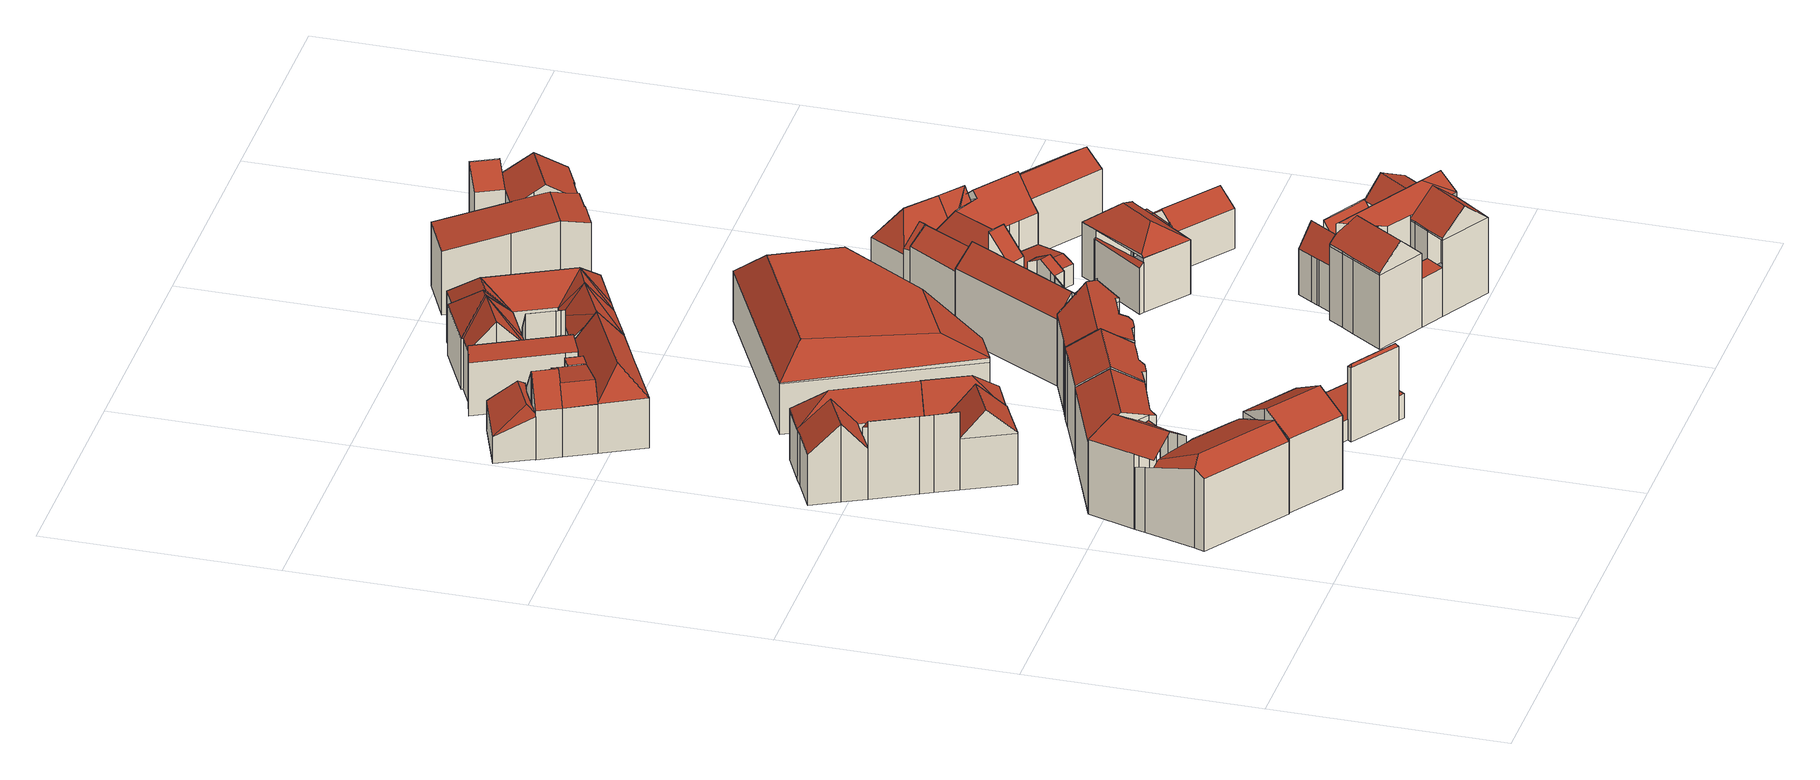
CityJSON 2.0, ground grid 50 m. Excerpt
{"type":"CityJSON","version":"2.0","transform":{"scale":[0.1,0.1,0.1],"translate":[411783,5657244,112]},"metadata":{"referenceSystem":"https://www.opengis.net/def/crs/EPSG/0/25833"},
"CityObjects":{
"building1":{"type":"Building","attributes":{"Gemeindeschluessel":14612000,"Geometrietyp2DReferenz":"3000","function":"31001_9998","roofType":"9999"},"children":["building1-1","building1-2","building1-3","building1-4"]},
"building1-1":{"type":"BuildingPart","attributes":{"Dachtyp_tdc":"tdcFreeFormRoof","Dachneigung":52.16,"QualitaetDacherkennung":12,"Geometrietyp2DReferenz":"3000","measuredHeight":16.57,"roofType":"5000"},"parents":["building1"],"geometry":[{"type":"MultiSurface","lod":"2","boundaries":[[[0,1,2,3,4]],[[5,6,7,8,9]],[[10,6,5]],[[11,10,5,1]],[[11,1,0]],[[10,11,0,6]],[[3,2,9,8]]],"semantics":{"surfaces":[{"type":"WallSurface"},{"type":"RoofSurface"},{"type":"GroundSurface"}],"values":[0,0,1,1,1,1,2]}}]},
"building1-2":{"type":"BuildingPart","attributes":{"Dachtyp_tdc":"tdcPolyFlatRoof","Dachneigung":0,"QualitaetDacherkennung":66,"Geometrietyp2DReferenz":"3000","measuredHeight":4.04,"roofType":"1000"},"parents":["building1"],"geometry":[{"type":"MultiSurface","lod":"2","boundaries":[[[12,13,14,15]],[[13,16,17,14]],[[16,18,19,17]],[[18,4,3,19]],[[4,18,16,13,12,20,7]],[[8,21,15,14,17,19,3]],[[7,20,21,8]],[[20,12,15,21]]],"semantics":{"surfaces":[{"type":"WallSurface"},{"type":"RoofSurface"},{"type":"GroundSurface"}],"values":[0,0,0,0,1,2,0,0]}}]},
"building1-3":{"type":"BuildingPart","attributes":{"Dachtyp_tdc":"tdcGableRoof","Dachneigung":30.36,"QualitaetDacherkennung":59,"Geometrietyp2DReferenz":"3000","measuredHeight":20.41,"roofType":"3100"},"parents":["building1"],"geometry":[{"type":"MultiSurface","lod":"2","boundaries":[[[22,23,24,2,1]],[[25,26,27,28,29]],[[29,30,31,23,22,32,25]],[[24,33,34,35,36,37,38,39,40,9,2]],[[23,31,33,24]],[[31,30,41,34,33]],[[27,26,39,38,42]],[[26,25,40,39]],[[25,32,5,9,40]]],"semantics":{"surfaces":[{"type":"WallSurface"},{"type":"RoofSurface"},{"type":"GroundSurface"}],"values":[0,1,1,2,0,0,0,0,0]}}]},
"building1-4":{"type":"BuildingPart","attributes":{"Dachtyp_tdc":"tdcFreeFormRoof","Dachneigung":22.57,"QualitaetDacherkennung":25,"Geometrietyp2DReferenz":"3000","measuredHeight":19.37,"roofType":"5000"},"parents":["building1"],"geometry":[{"type":"MultiSurface","lod":"2","boundaries":[[[43,44,45,46]],[[44,47,48,45]],[[47,49,50,48]],[[49,51,52,50]],[[51,53,54,52]],[[53,55,56,54]],[[55,57,58,56]],[[57,59,60,58]],[[59,61,62,60]],[[61,63,64,62]],[[63,42,38,64]],[[41,65,66,34]],[[65,43,46,66]],[[67,68,42,63,61,59,69]],[[59,57,55,53,69]],[[53,51,49,47,44,43,65,41,70,67,69]],[[46,45,48,50,52,54,56,58,60,62,64,38,37,36,35,34,66]]],"semantics":{"surfaces":[{"type":"WallSurface"},{"type":"RoofSurface"},{"type":"GroundSurface"}],"values":[0,0,0,0,0,0,0,0,0,0,0,0,0,1,1,1,2]}}]},
"building2":{"type":"Building","attributes":{"Dachtyp_tdc":"tdcGableRoof","Gemeindeschluessel":14612000,"Dachneigung":27.94,"QualitaetDacherkennung":45,"Geometrietyp2DReferenz":"3000","measuredHeight":20.72,"function":"31001_9998","roofType":"3100"},"geometry":[{"type":"Solid","lod":"2","boundaries":[[[[71,72,73,74]],[[75,76,72,71]],[[77,78,76,75]],[[79,80,78,77]],[[81,82,83,84,85]],[[79,77,82,81]],[[77,75,83,82]],[[75,71,84,83]],[[71,74,85,84]],[[74,79,81,85]],[[74,73,80,79]],[[76,78,80,73,72]]]],"semantics":{"surfaces":[{"type":"WallSurface"},{"type":"GroundSurface"},{"type":"RoofSurface"}],"values":[[0,0,0,0,1,0,0,0,0,0,2,2]]}}]},
"building3":{"type":"Building","attributes":{"Dachtyp_tdc":"tdcFreeFormRoof","Gemeindeschluessel":14612000,"Dachneigung":28.67,"QualitaetDacherkennung":73,"Geometrietyp2DReferenz":"3000","measuredHeight":20.1,"function":"31001_9998","roofType":"5000"},"geometry":[{"type":"Solid","lod":"2","boundaries":[[[[86,87,88,89,90,91]],[[92,90,89]],[[87,93,88]],[[21,8,39,94,95,96]],[[87,86,96,95]],[[86,91,21,96]],[[89,88,93,92]],[[91,90,8,21]],[[90,92,39,8]],[[92,93,94,39]],[[93,87,95,94]]]],"semantics":{"surfaces":[{"type":"RoofSurface"},{"type":"WallSurface"},{"type":"GroundSurface"}],"values":[[0,1,1,2,1,1,0,1,1,1,1]]}}]},
"building4":{"type":"Building","attributes":{"Gemeindeschluessel":14612000,"Geometrietyp2DReferenz":"3000","function":"31001_9998","roofType":"9999"},"children":["building4-1","building4-2","building4-3"]},
"building4-1":{"type":"BuildingPart","attributes":{"Dachtyp_tdc":"tdcPolyFlatRoof","Dachneigung":40.12,"QualitaetDacherkennung":76,"Geometrietyp2DReferenz":"3000","measuredHeight":17.71,"roofType":"2100"},"parents":["building4"],"geometry":[{"type":"MultiSurface","lod":"2","boundaries":[[[97,98,99,100]],[[98,101,102,103,99]],[[104,105,106,107,108]],[[105,97,100,106]],[[105,104,101,98,97]],[[100,99,103,107,106]]],"semantics":{"surfaces":[{"type":"WallSurface"},{"type":"RoofSurface"},{"type":"GroundSurface"}],"values":[0,0,0,0,1,2]}}]},
"building4-2":{"type":"BuildingPart","attributes":{"Dachtyp_tdc":"tdcHipAndGableRoof","Dachneigung":52.89,"QualitaetDacherkennung":71,"Geometrietyp2DReferenz":"3000","measuredHeight":17.62,"roofType":"5000"},"parents":["building4"],"geometry":[{"type":"MultiSurface","lod":"2","boundaries":[[[109,110,111,112,113]],[[114,113,112,115]],[[116,114,115,117]],[[117,115,112,111]],[[110,109,118]],[[109,114,116]],[[119,120,121,122,123,124]],[[116,117,120,119]],[[117,111,121,120]],[[111,110,122,121]],[[109,116,119,124]],[[114,109,113]]],"semantics":{"surfaces":[{"type":"RoofSurface"},{"type":"WallSurface"},{"type":"GroundSurface"}],"values":[0,0,1,1,1,1,2,1,1,1,1,0]}}]},
"building4-3":{"type":"BuildingPart","attributes":{"Dachtyp_tdc":"tdcGableRoof","Dachneigung":42.49,"QualitaetDacherkennung":72,"Geometrietyp2DReferenz":"3000","measuredHeight":17.64,"roofType":"3100"},"parents":["building4"],"geometry":[{"type":"MultiSurface","lod":"2","boundaries":[[[102,125,126,103]],[[125,127,128,126]],[[127,129,130,128]],[[129,131,109,124,130]],[[132,133,134,122,110]],[[133,108,107,134]],[[135,131,129,127,125]],[[125,102,108,133,132,135]],[[107,103,126,128,130,124,123,122,134]]],"semantics":{"surfaces":[{"type":"WallSurface"},{"type":"RoofSurface"},{"type":"GroundSurface"}],"values":[0,0,0,0,0,0,1,1,2]}}]},
"building5":{"type":"Building","attributes":{"Dachtyp_tdc":"tdcFreeFormRoof","Gemeindeschluessel":14612000,"Dachneigung":17.76,"QualitaetDacherkennung":18,"Geometrietyp2DReferenz":"3000","measuredHeight":11.52,"function":"31001_9998","roofType":"5000"},"geometry":[{"type":"Solid","lod":"2","boundaries":[[[[136,137,138,139]],[[137,140,141,138]],[[140,142,143,141]],[[142,136,139,143]],[[144,142,140]],[[145,144,140,137]],[[145,137,136]],[[144,145,136,142]],[[139,138,141,143]]]],"semantics":{"surfaces":[{"type":"WallSurface"},{"type":"RoofSurface"},{"type":"GroundSurface"}],"values":[[0,0,0,0,0,1,1,1,2]]}}]},
"building6":{"type":"Building","attributes":{"Gemeindeschluessel":14612000,"Dachneigung":90,"Dachorientierung":0,"MittlereTraufHoehe":116.23,"QualitaetDacherkennung":74,"ObjektHoehe":3,"BodenHoehe":113.23,"Geometrietyp2DReferenz":"3000","AbsoluteHoehe":116.23,"Dachflaeche":52.87,"measuredHeight":3,"function":"31001_9998","roofType":"1000","storeysAboveGround":1},"geometry":[{"type":"MultiSurface","lod":"2","boundaries":[[[146,147,84,148]],[[147,149,150,84]],[[147,146,151,152,149]],[[150,153,154,148,84]],[[149,152,153,150]],[[152,151,154,153]],[[151,146,148,154]]],"semantics":{"surfaces":[{"type":"WallSurface"},{"type":"RoofSurface"},{"type":"GroundSurface"}],"values":[0,0,1,2,0,0,0]}}]},
"building7":{"type":"Building","attributes":{"Gemeindeschluessel":14612000,"Geometrietyp2DReferenz":"3000","function":"31001_9998","roofType":"9999"},"children":["building7-1","building7-2","building7-3"]},
"building7-1":{"type":"BuildingPart","attributes":{"Dachtyp_tdc":"tdcPolyFlatRoof","Dachneigung":44.63,"QualitaetDacherkennung":31,"Geometrietyp2DReferenz":"3000","measuredHeight":17.73,"roofType":"2100"},"parents":["building7"],"geometry":[{"type":"MultiSurface","lod":"2","boundaries":[[[155,97,100,156,157]],[[97,158,106,100]],[[158,159,160,161,106]],[[158,97,155,159]],[[161,156,100,106]]],"semantics":{"surfaces":[{"type":"WallSurface"},{"type":"RoofSurface"},{"type":"GroundSurface"}],"values":[0,0,0,1,2]}}]},
"building7-2":{"type":"BuildingPart","attributes":{"Dachtyp_tdc":"tdcHipAndGableRoof","Dachneigung":62.53,"QualitaetDacherkennung":62,"Geometrietyp2DReferenz":"3000","measuredHeight":17.55,"roofType":"5000"},"parents":["building7"],"geometry":[{"type":"MultiSurface","lod":"2","boundaries":[[[162,163,120,164]],[[165,166,167,168]],[[169,111,121,170]],[[111,162,164,121]],[[166,165,171]],[[165,163,162,171]],[[162,111,169,166,171]],[[164,120,168,167,170,121]],[[163,165,168,120]]],"semantics":{"surfaces":[{"type":"WallSurface"},{"type":"RoofSurface"},{"type":"GroundSurface"}],"values":[0,0,0,0,1,1,1,2,0]}}]},
"building7-3":{"type":"BuildingPart","attributes":{"Dachtyp_tdc":"tdcGableRoof","Dachneigung":42.94,"QualitaetDacherkennung":65,"Geometrietyp2DReferenz":"3000","measuredHeight":17.6,"roofType":"3100"},"parents":["building7"],"geometry":[{"type":"MultiSurface","lod":"2","boundaries":[[[160,172,173,161]],[[172,174,169,170,173]],[[175,176,177,167,166]],[[176,178,179,177]],[[178,157,156,179]],[[180,181,182,183,184]],[[157,180,184,174,172,160]],[[175,183,182,176]],[[174,184,183,175]],[[176,182,181,178]],[[178,181,180,157]],[[156,161,173,170,167,177,179]]],"semantics":{"surfaces":[{"type":"WallSurface"},{"type":"RoofSurface"},{"type":"GroundSurface"}],"values":[0,0,0,0,0,1,1,0,0,0,0,2]}}]},
"building8":{"type":"Building","attributes":{"Dachtyp_tdc":"tdcFreeFormRoof","Gemeindeschluessel":14612000,"Dachneigung":31.45,"QualitaetDacherkennung":28,"Geometrietyp2DReferenz":"3000","measuredHeight":10.44,"function":"31001_9998","roofType":"5000"},"geometry":[{"type":"Solid","lod":"2","boundaries":[[[[185,186,187,188]],[[186,189,190,187]],[[189,191,192,190]],[[191,193,194,192]],[[193,195,196,194]],[[195,185,188,196]],[[195,197,198,185]],[[191,189,199,198,197,193]],[[198,199,186,185]],[[195,193,197]],[[189,186,199]],[[188,187,190,192,194,196]]]],"semantics":{"surfaces":[{"type":"WallSurface"},{"type":"RoofSurface"},{"type":"GroundSurface"}],"values":[[0,0,0,0,0,0,1,1,1,0,0,2]]}}]},
"building9":{"type":"Building","attributes":{"Dachtyp_tdc":"tdcGableRoof","Gemeindeschluessel":14612000,"Dachneigung":29.81,"QualitaetDacherkennung":68,"Geometrietyp2DReferenz":"3000","measuredHeight":20.13,"function":"31001_9998","roofType":"3100"},"geometry":[{"type":"Solid","lod":"2","boundaries":[[[[200,201,202,203]],[[201,204,205,202]],[[204,206,207,205]],[[206,208,209,207]],[[208,210,211,209]],[[210,212,213,211]],[[212,214,215,213]],[[214,216,217,215]],[[216,218,219,217]],[[218,220,221,219]],[[220,222,223,221]],[[222,224,225,223]],[[224,226,227,225]],[[226,200,203,227]],[[222,220,218,216,214,212]],[[212,210,208,206,204,201,200,226,224,222]],[[203,202,205,207,209,211,213,215,217,219,221,223,225,227]]]],"semantics":{"surfaces":[{"type":"WallSurface"},{"type":"RoofSurface"},{"type":"GroundSurface"}],"values":[[0,0,0,0,0,0,0,0,0,0,0,0,0,0,1,1,2]]}}]},
"building10":{"type":"Building","attributes":{"Gemeindeschluessel":14612000,"Geometrietyp2DReferenz":"3000","function":"31001_9998","roofType":"9999"},"children":["building10-1","building10-2","building10-3"]},
"building10-1":{"type":"BuildingPart","attributes":{"Dachtyp_tdc":"tdcPolyFlatRoof","Dachneigung":5.17,"QualitaetDacherkennung":62,"Geometrietyp2DReferenz":"3000","measuredHeight":5.56,"roofType":"2100"},"parents":["building10"],"geometry":[{"type":"MultiSurface","lod":"2","boundaries":[[[228,229,230,231]],[[229,232,233,230]],[[234,235,236,237]],[[235,228,231,236]],[[235,234,238,232,229,228]],[[231,230,233,239,237,236]]],"semantics":{"surfaces":[{"type":"WallSurface"},{"type":"RoofSurface"},{"type":"GroundSurface"}],"values":[0,0,0,0,1,2]}}]},
"building10-2":{"type":"BuildingPart","attributes":{"Dachtyp_tdc":"tdcFreeFormRoof","Dachneigung":54.3,"QualitaetDacherkennung":14,"Geometrietyp2DReferenz":"3000","measuredHeight":17.52,"roofType":"5000"},"parents":["building10"],"geometry":[{"type":"MultiSurface","lod":"2","boundaries":[[[240,241,242,243,244]],[[241,245,234,237,242]],[[246,247,248,245]],[[246,245,241]],[[247,240,248]],[[243,242,237,239]],[[247,246,241,240]]],"semantics":{"surfaces":[{"type":"WallSurface"},{"type":"RoofSurface"},{"type":"GroundSurface"}],"values":[0,0,1,1,1,2,1]}}]},
"building10-3":{"type":"BuildingPart","attributes":{"Dachtyp_tdc":"tdcPolyFlatRoof","Dachneigung":6.23,"QualitaetDacherkennung":57,"Geometrietyp2DReferenz":"3000","measuredHeight":5.56,"roofType":"2100"},"parents":["building10"],"geometry":[{"type":"MultiSurface","lod":"2","boundaries":[[[249,233,232]],[[249,250,251,233]],[[250,252,253,251]],[[252,254,255,253]],[[254,244,243,255]],[[254,252,250,249,256,244]],[[243,239,233,251,253,255]]],"semantics":{"surfaces":[{"type":"WallSurface"},{"type":"RoofSurface"},{"type":"GroundSurface"}],"values":[0,0,0,0,0,1,2]}}]},
"building11":{"type":"Building","attributes":{"Gemeindeschluessel":14612000,"Geometrietyp2DReferenz":"3000","function":"31001_9998","roofType":"9999"},"children":["building11-1","building11-2","building11-3","building11-4","building11-5"]},
"building11-1":{"type":"BuildingPart","attributes":{"Dachtyp_tdc":"tdcGableRoof","Dachneigung":10.06,"QualitaetDacherkennung":37,"Geometrietyp2DReferenz":"3000","measuredHeight":15.19,"roofType":"3100"},"parents":["building11"],"geometry":[{"type":"MultiSurface","lod":"2","boundaries":[[[257,258,259,260]],[[258,261,262,259]],[[263,264,265,266]],[[267,268,269,264]],[[270,271,272,273,274,269,268,275]],[[276,275,268,267,263]],[[257,277,272,271,258]],[[258,271,270,261]],[[263,267,264]],[[265,278,260,259,262,279,266]]],"semantics":{"surfaces":[{"type":"WallSurface"},{"type":"RoofSurface"},{"type":"GroundSurface"}],"values":[0,0,0,1,1,0,0,0,0,2]}}]},
"building11-2":{"type":"BuildingPart","attributes":{"Dachtyp_tdc":"tdcGableRoof","Dachneigung":54.43,"QualitaetDacherkennung":60,"Geometrietyp2DReferenz":"3000","measuredHeight":17.45,"roofType":"3100"},"parents":["building11"],"geometry":[{"type":"MultiSurface","lod":"2","boundaries":[[[264,280,281,265]],[[280,282,283,281]],[[282,284,285,283]],[[284,286,287,285]],[[286,277,257,260,287]],[[282,280,264,288,269,289]],[[289,273,277,286,284,282]],[[260,278,265,281,283,285,287]]],"semantics":{"surfaces":[{"type":"WallSurface"},{"type":"RoofSurface"},{"type":"GroundSurface"}],"values":[0,0,0,0,0,1,1,2]}}]},
"building11-3":{"type":"BuildingPart","attributes":{"Dachtyp_tdc":"tdcPolyFlatRoof","Dachneigung":8.22,"QualitaetDacherkennung":56,"Geometrietyp2DReferenz":"3000","measuredHeight":12.81,"roofType":"2100"},"parents":["building11"],"geometry":[{"type":"MultiSurface","lod":"2","boundaries":[[[290,291,292,293]],[[291,294,295,292]],[[294,296,297,295]],[[296,298,299,297]],[[298,300,301,299]],[[300,302,303,304,301]],[[305,306,307,308,309]],[[306,310,311,307]],[[310,312,313,311]],[[312,290,293,313]],[[312,310,306,305,302,300,298,296,294,291,290]],[[293,292,295,297,299,301,304,308,307,311,313]]],"semantics":{"surfaces":[{"type":"WallSurface"},{"type":"RoofSurface"},{"type":"GroundSurface"}],"values":[0,0,0,0,0,0,0,0,0,0,1,2]}}]},
"building11-4":{"type":"BuildingPart","attributes":{"Dachtyp_tdc":"tdcHipAndGableRoof","Dachneigung":48.1,"QualitaetDacherkennung":65,"Geometrietyp2DReferenz":"3000","measuredHeight":17.47,"roofType":"5000"},"parents":["building11"],"geometry":[{"type":"MultiSurface","lod":"2","boundaries":[[[314,309,308,307]],[[303,315,316,304]],[[315,317,318,316]],[[317,319,320,318]],[[319,321,322,320]],[[321,323,324,322]],[[323,267,263,266,324]],[[325,314,307,326]],[[267,323,327]],[[323,321,319,317,315,327]],[[315,303,309,314,325,328,267,327]],[[307,308,304,316,318,320,322,324,266,279,326]]],"semantics":{"surfaces":[{"type":"WallSurface"},{"type":"RoofSurface"},{"type":"GroundSurface"}],"values":[0,0,0,0,0,0,0,0,1,1,1,2]}}]},
"building11-5":{"type":"BuildingPart","attributes":{"Dachtyp_tdc":"tdcPolyFlatRoof","Dachneigung":0,"QualitaetDacherkennung":82,"Geometrietyp2DReferenz":"3000","measuredHeight":13.91,"roofType":"1000"},"parents":["building11"],"geometry":[{"type":"MultiSurface","lod":"2","boundaries":[[[329,330,331,262,261,270]],[[330,332,333,331]],[[332,334,325,326,333]],[[332,330,329,335,334]],[[326,279,262,331,333]]],"semantics":{"surfaces":[{"type":"WallSurface"},{"type":"RoofSurface"},{"type":"GroundSurface"}],"values":[0,0,0,1,2]}}]},
"building12":{"type":"Building","attributes":{"Dachtyp_tdc":"tdcFreeFormRoof","Gemeindeschluessel":14612000,"Dachneigung":23.94,"QualitaetDacherkennung":50,"Geometrietyp2DReferenz":"3000","measuredHeight":19.75,"function":"31001_9998","roofType":"5000"},"geometry":[{"type":"Solid","lod":"2","boundaries":[[[[336,337,338,339]],[[340,341,342,343]],[[343,342,344,345]],[[345,344,346]],[[347,348,349]],[[349,348,350,351]],[[351,350,352,353]],[[353,352,354,355]],[[339,338,356,357]],[[357,356,358,359]],[[359,358,341,340]],[[360,361,362,363,364,365,366,367,368,369,370,371,372,373,374,375]],[[376,377,361,360]],[[377,378,362,361]],[[378,336,363,362]],[[336,339,364,363]],[[339,357,365,364]],[[357,359,366,365]],[[359,340,367,366]],[[340,343,368,367]],[[343,345,369,368]],[[345,346,370,369]],[[346,347,371,370]],[[347,349,372,371]],[[349,351,373,372]],[[351,353,374,373]],[[353,355,375,374]],[[355,376,360,375]],[[341,358,356,338,337,379,354,352,350,348,347,346,344,342]],[[336,378,377,376,379,337]],[[355,354,379,376]]]],"semantics":{"surfaces":[{"type":"WallSurface"},{"type":"GroundSurface"},{"type":"RoofSurface"}],"values":[[0,0,0,0,0,0,0,0,0,0,0,1,0,0,0,0,0,0,0,0,0,0,0,0,0,0,0,0,2,2,0]]}}]},
"building13":{"type":"Building","attributes":{"Dachtyp_tdc":"tdcPolyFlatRoof","Gemeindeschluessel":14612000,"Dachneigung":55.14,"QualitaetDacherkennung":37,"Geometrietyp2DReferenz":"3000","measuredHeight":18.43,"function":"31001_9998","roofType":"2100"},"geometry":[{"type":"Solid","lod":"2","boundaries":[[[[380,381,382,383]],[[381,384,385,382]],[[384,386,387,385]],[[386,388,389,387]],[[388,380,383,389]],[[388,386,384,381,380]],[[383,382,385,387,389]]]],"semantics":{"surfaces":[{"type":"WallSurface"},{"type":"RoofSurface"},{"type":"GroundSurface"}],"values":[[0,0,0,0,0,1,2]]}}]},
"building14":{"type":"Building","attributes":{"Dachtyp_tdc":"tdcPolyFlatRoof","Gemeindeschluessel":14612000,"Dachneigung":54.92,"QualitaetDacherkennung":42,"Geometrietyp2DReferenz":"3000","measuredHeight":18.41,"function":"31001_9998","roofType":"2100"},"geometry":[{"type":"Solid","lod":"2","boundaries":[[[[390,391,383,392]],[[391,388,389,383]],[[388,393,394,389]],[[393,395,396,394]],[[395,390,392,396]],[[395,393,388,391,390]],[[392,383,389,394,396]]]],"semantics":{"surfaces":[{"type":"WallSurface"},{"type":"RoofSurface"},{"type":"GroundSurface"}],"values":[[0,0,0,0,0,1,2]]}}]},
"building15":{"type":"Building","attributes":{"Dachtyp_tdc":"tdcFreeFormRoof","Gemeindeschluessel":14612000,"Dachneigung":1.97,"QualitaetDacherkennung":37,"Geometrietyp2DReferenz":"3000","measuredHeight":17.67,"function":"31001_9998","roofType":"5000"},"geometry":[{"type":"Solid","lod":"2","boundaries":[[[[397,398,399,400]],[[398,401,402,399]],[[401,403,404,402]],[[403,405,406,404]],[[405,407,408,406]],[[407,409,410,408]],[[409,411,412,410]],[[411,397,400,412]],[[401,398,413,414,415,403]],[[416,417,403,415]],[[418,419,420,421]],[[413,422,418,421,414]],[[420,416,415,414,421]],[[418,422,397]],[[397,422,413,398]],[[411,419,418,397]],[[409,420,419,411]],[[405,417,416,407]],[[403,417,405]],[[407,416,420,409]],[[400,399,402,404,406,408,410,412]]]],"semantics":{"surfaces":[{"type":"WallSurface"},{"type":"RoofSurface"},{"type":"GroundSurface"}],"values":[[0,0,0,0,0,0,0,0,1,1,1,1,1,0,0,0,0,0,0,0,2]]}}]},
"building16":{"type":"Building","attributes":{"Dachtyp_tdc":"tdcFreeFormRoof","Gemeindeschluessel":14612000,"Dachneigung":45.37,"QualitaetDacherkennung":33,"Geometrietyp2DReferenz":"3000","measuredHeight":17.61,"function":"31001_9998","roofType":"5000"},"geometry":[{"type":"Solid","lod":"2","boundaries":[[[[423,424,425,426]],[[424,427,428,425]],[[427,429,430,428]],[[429,431,292,430]],[[431,432,433,292]],[[432,434,293,433]],[[434,435,436,293]],[[435,437,438,436]],[[437,439,440,438]],[[439,441,442,440]],[[441,443,444,442]],[[443,445,446,444]],[[447,448,449]],[[450,448,447]],[[450,451,448]],[[451,450,452]],[[453,454,455,445,443]],[[456,453,443,441]],[[457,456,441,439]],[[458,457,439,437]],[[459,458,437,435]],[[459,427,458]],[[459,429,427]],[[459,431,429]],[[431,459,432]],[[447,455,454,427,424]],[[445,449,460,446]],[[449,448,461,460]],[[448,451,318,461]],[[451,452,462,318]],[[452,463,301,462]],[[463,464,465,301]],[[464,423,426,465]],[[447,445,455]],[[447,449,445]],[[432,459,435,434]],[[453,427,454]],[[456,427,453]],[[457,427,456]],[[458,427,457]],[[450,447,424,423]],[[464,450,423]],[[464,452,450]],[[452,464,463]],[[426,425,428,430,292,433,293,436,438,440,442,444,446,460,461,318,462,301,465]]]],"semantics":{"surfaces":[{"type":"WallSurface"},{"type":"RoofSurface"},{"type":"GroundSurface"}],"values":[[0,0,0,0,0,0,0,0,0,0,0,0,1,1,1,1,1,1,1,1,1,1,1,1,1,1,0,0,0,0,0,0,0,1,1,1,1,1,1,1,1,1,1,1,2]]}}]},
"building17":{"type":"Building","attributes":{"Gemeindeschluessel":14612000,"Geometrietyp2DReferenz":"3000","function":"31001_9998","roofType":"9999"},"children":["building17-1","building17-2","building17-3","building17-4"]},
"building17-1":{"type":"BuildingPart","attributes":{"Dachtyp_tdc":"tdcPolyFlatRoof","Dachneigung":41.24,"QualitaetDacherkennung":60,"Geometrietyp2DReferenz":"3000","measuredHeight":19.79,"roofType":"2100"},"parents":["building17"],"geometry":[{"type":"MultiSurface","lod":"2","boundaries":[[[466,467,468,469]],[[470,471,472,473,474]],[[471,466,469,472]],[[471,470,475,467,466]],[[469,468,473,472]]],"semantics":{"surfaces":[{"type":"WallSurface"},{"type":"RoofSurface"},{"type":"GroundSurface"}],"values":[0,0,0,1,2]}}]},
"building17-2":{"type":"BuildingPart","attributes":{"Dachtyp_tdc":"tdcPolyFlatRoof","Dachneigung":46.52,"QualitaetDacherkennung":50,"Geometrietyp2DReferenz":"3000","measuredHeight":19.44,"roofType":"2100"},"parents":["building17"],"geometry":[{"type":"MultiSurface","lod":"2","boundaries":[[[476,477,478,479,480]],[[481,482,483,484,485]],[[482,476,480,483]],[[482,481,486,487,477,476]],[[480,479,488,484,483]]],"semantics":{"surfaces":[{"type":"WallSurface"},{"type":"RoofSurface"},{"type":"GroundSurface"}],"values":[0,0,0,1,2]}}]},
"building17-3":{"type":"BuildingPart","attributes":{"Dachtyp_tdc":"tdcGableRoof","Dachneigung":29.35,"QualitaetDacherkennung":68,"Geometrietyp2DReferenz":"3000","measuredHeight":19.37,"roofType":"3100"},"parents":["building17"],"geometry":[{"type":"MultiSurface","lod":"2","boundaries":[[[489,490,491,492,493]],[[490,494,495,491]],[[494,496,497,495]],[[496,498,499,497]],[[498,485,484,499]],[[494,490,489,500]],[[500,501,502,485,498,496,494]],[[484,488,503,492,491,495,497,499]]],"semantics":{"surfaces":[{"type":"WallSurface"},{"type":"RoofSurface"},{"type":"GroundSurface"}],"values":[0,0,0,0,0,1,1,2]}}]},
"building17-4":{"type":"BuildingPart","attributes":{"Dachtyp_tdc":"tdcFreeFormRoof","Dachneigung":43.1,"QualitaetDacherkennung":45,"Geometrietyp2DReferenz":"3000","measuredHeight":19.53,"roofType":"5000"},"parents":["building17"],"geometry":[{"type":"MultiSurface","lod":"2","boundaries":[[[504,493,492,468,467]],[[478,505,506,479]],[[505,507,508,506]],[[507,509,510,508]],[[509,511,512,510]],[[511,513,514,512]],[[513,474,473,514]],[[511,509,507,505]],[[505,478,487,515,501,516,493,504,475,474,513,511]],[[468,492,503,488,479,506,508,510,512,514,473]]],"semantics":{"surfaces":[{"type":"WallSurface"},{"type":"RoofSurface"},{"type":"GroundSurface"}],"values":[0,0,0,0,0,0,0,1,1,2]}}]},
"building18":{"type":"Building","attributes":{"Dachtyp_tdc":"tdcGableRoof","Gemeindeschluessel":14612000,"Dachneigung":36.98,"QualitaetDacherkennung":47,"Geometrietyp2DReferenz":"3000","measuredHeight":17.41,"function":"31001_9998","roofType":"3100"},"geometry":[{"type":"Solid","lod":"2","boundaries":[[[[517,518,519,520]],[[518,521,522,519]],[[521,523,524,522]],[[523,517,520,524]],[[521,518,525]],[[517,523,526]],[[518,517,526,525]],[[523,521,525,526]],[[520,519,522,524]]]],"semantics":{"surfaces":[{"type":"WallSurface"},{"type":"RoofSurface"},{"type":"GroundSurface"}],"values":[[0,0,0,0,0,0,1,1,2]]}}]},
"building19":{"type":"Building","attributes":{"name":"Kügelgenhaus","Gemeindeschluessel":14612000,"Geometrietyp2DReferenz":"3000","function":"31001_9998","roofType":"9999"},"children":["building19-1","building19-2","building19-3","building19-4"]},
"building19-1":{"type":"BuildingPart","attributes":{"Dachtyp_tdc":"tdcGableRoof","Dachneigung":39.18,"QualitaetDacherkennung":67,"Geometrietyp2DReferenz":"3000","measuredHeight":22.66,"roofType":"3100"},"parents":["building19"],"geometry":[{"type":"MultiSurface","lod":"2","boundaries":[[[527,528,529,530,531]],[[528,532,533,529]],[[534,535,536,537]],[[535,538,539,536]],[[538,540,541,542,539]],[[543,544,545,546,547,548,549]],[[544,538,535,534,550,545]],[[538,544,543,540]],[[527,549,548,528]],[[540,543,549,527]],[[528,548,547,532]],[[530,529,533,537,536,539,542]]],"semantics":{"surfaces":[{"type":"WallSurface"},{"type":"RoofSurface"},{"type":"GroundSurface"}],"values":[0,0,0,0,0,1,1,0,0,0,0,2]}}]},
"building19-2":{"type":"BuildingPart","attributes":{"Dachtyp_tdc":"tdcHipAndGableRoof","Dachneigung":31.36,"QualitaetDacherkennung":20,"Geometrietyp2DReferenz":"3000","measuredHeight":21.15,"roofType":"5000"},"parents":["building19"],"geometry":[{"type":"MultiSurface","lod":"2","boundaries":[[[551,552,553,554,555,556]],[[552,557,534,537,553]],[[558,559,560,561,533,532,547]],[[557,552,562]],[[552,551,563,562]],[[563,564,565,559,558,546,550,557,562]],[[566,554,553,537,533,561]]],"semantics":{"surfaces":[{"type":"WallSurface"},{"type":"RoofSurface"},{"type":"GroundSurface"}],"values":[0,0,0,1,1,1,2]}}]},
"building19-3":{"type":"BuildingPart","attributes":{"Dachtyp_tdc":"tdcFreeFormRoof","Dachneigung":40.09,"QualitaetDacherkennung":73,"Geometrietyp2DReferenz":"3000","measuredHeight":22.16,"roofType":"5000"},"parents":["building19"],"geometry":[{"type":"MultiSurface","lod":"2","boundaries":[[[567,568,569,570]],[[568,571,572,569]],[[571,573,574,572]],[[573,555,554,574]],[[560,575,576,561]],[[575,577,578,576]],[[577,579,580,581,578]],[[582,567,570,583,584]],[[585,586,587,588,589,590,564,591,556]],[[592,577,575,560,565,590,589,593]],[[579,592,593,582]],[[582,593,589,588,567]],[[577,592,579]],[[573,585,556,555]],[[567,588,587,568]],[[568,587,586,571]],[[571,586,585,573]],[[570,569,572,574,554,566,561,576,578,581,583]]],"semantics":{"surfaces":[{"type":"WallSurface"},{"type":"RoofSurface"},{"type":"GroundSurface"}],"values":[0,0,0,0,0,0,0,0,1,1,0,0,0,0,0,0,0,2]}}]},
"building19-4":{"type":"BuildingPart","attributes":{"Dachtyp_tdc":"tdcPolyFlatRoof","Dachneigung":0,"QualitaetDacherkennung":50,"Geometrietyp2DReferenz":"3000","measuredHeight":11.11,"roofType":"1000"},"parents":["building19"],"geometry":[{"type":"MultiSurface","lod":"2","boundaries":[[[541,584,583,542]],[[580,531,530,581]],[[531,580,584,541]],[[542,583,581,530]]],"semantics":{"surfaces":[{"type":"WallSurface"},{"type":"RoofSurface"},{"type":"GroundSurface"}],"values":[0,0,1,2]}}]},
"building20":{"type":"Building","attributes":{"Gemeindeschluessel":14612000,"Geometrietyp2DReferenz":"3000","function":"31001_9998","roofType":"9999"},"children":["building20-1","building20-2"]},
"building20-1":{"type":"BuildingPart","attributes":{"Dachtyp_tdc":"tdcGableRoof","Dachneigung":45.42,"QualitaetDacherkennung":54,"Geometrietyp2DReferenz":"3000","measuredHeight":17.6,"roofType":"3100"},"parents":["building20"],"geometry":[{"type":"MultiSurface","lod":"2","boundaries":[[[594,595,596,597]],[[521,598,597,596]],[[519,599,600,522]],[[595,594,599,519]],[[594,598,601,600,599]],[[521,595,519,522,602]],[[598,594,597]],[[595,521,596]]],"semantics":{"surfaces":[{"type":"RoofSurface"},{"type":"GroundSurface"},{"type":"WallSurface"}],"values":[0,0,1,2,2,2,2,2]}}]},
"building20-2":{"type":"BuildingPart","attributes":{"Dachtyp_tdc":"tdcFreeFormRoof","Dachneigung":58.53,"QualitaetDacherkennung":13,"Geometrietyp2DReferenz":"3000","measuredHeight":18.65,"roofType":"5000"},"parents":["building20"],"geometry":[{"type":"MultiSurface","lod":"2","boundaries":[[[603,604,605,606]],[[604,607,524,605]],[[607,602,522,524]],[[601,608,609,600]],[[608,610,611,609]],[[610,612,613,611]],[[612,603,606,613]],[[608,601,614]],[[601,602,607,604,614]],[[604,603,612,610,608,614]],[[606,605,524,522,600,609,611,613]]],"semantics":{"surfaces":[{"type":"WallSurface"},{"type":"RoofSurface"},{"type":"GroundSurface"}],"values":[0,0,0,0,0,0,0,1,1,1,2]}}]},
"building21":{"type":"Building","attributes":{"Dachtyp_tdc":"tdcGableRoof","Gemeindeschluessel":14612000,"Dachneigung":10.08,"QualitaetDacherkennung":10,"Geometrietyp2DReferenz":"3000","measuredHeight":5.53,"function":"31001_9998","roofType":"3100"},"geometry":[{"type":"Solid","lod":"2","boundaries":[[[[615,616,617,618]],[[616,619,620,617]],[[619,621,622,620]],[[621,623,624,622]],[[623,625,626,624]],[[625,627,628,626]],[[627,629,630,628]],[[629,631,632,630]],[[631,633,634,632]],[[633,635,636,634]],[[635,637,638,636]],[[637,639,640,638]],[[639,641,642,640]],[[641,615,618,642]],[[637,635,633,631,629,627,625,623,621]],[[621,619,616,615,641,639,637]],[[618,617,620,622,624,626,628,630,632,634,636,638,640,642]]]],"semantics":{"surfaces":[{"type":"WallSurface"},{"type":"RoofSurface"},{"type":"GroundSurface"}],"values":[[0,0,0,0,0,0,0,0,0,0,0,0,0,0,1,1,2]]}}]},
"building22":{"type":"Building","attributes":{"Dachtyp_tdc":"tdcFreeFormRoof","Gemeindeschluessel":14612000,"Dachneigung":57.35,"QualitaetDacherkennung":15,"Geometrietyp2DReferenz":"3000","measuredHeight":18.78,"function":"31001_9998","roofType":"5000"},"geometry":[{"type":"Solid","lod":"2","boundaries":[[[[643,644,645,599]],[[644,646,647,645]],[[646,648,649,647]],[[648,650,609,649]],[[650,651,652,609]],[[651,643,599,652]],[[651,653,654]],[[650,653,651]],[[653,650,648]],[[653,648,646]],[[655,654,653,646,644]],[[655,644,643]],[[654,655,643,651]],[[599,645,647,649,609,652]]]],"semantics":{"surfaces":[{"type":"WallSurface"},{"type":"RoofSurface"},{"type":"GroundSurface"}],"values":[[0,0,0,0,0,0,1,1,1,0,1,1,1,2]]}}]},
"building23":{"type":"Building","attributes":{"Gemeindeschluessel":14612000,"Geometrietyp2DReferenz":"3000","function":"31001_9998","roofType":"9999"},"children":["building23-1","building23-2","building23-3","building23-4"]},
"building23-1":{"type":"BuildingPart","attributes":{"Dachtyp_tdc":"tdcPolyFlatRoof","Dachneigung":43.98,"QualitaetDacherkennung":72,"Geometrietyp2DReferenz":"3000","measuredHeight":15.52,"roofType":"2100"},"parents":["building23"],"geometry":[{"type":"MultiSurface","lod":"2","boundaries":[[[656,657,658,659,660,661]],[[662,663,664,665,666]],[[662,657,656,667,663]],[[664,660,659,665]]],"semantics":{"surfaces":[{"type":"WallSurface"},{"type":"RoofSurface"},{"type":"GroundSurface"}],"values":[0,0,1,2]}}]},
"building23-2":{"type":"BuildingPart","attributes":{"Dachtyp_tdc":"tdcGableRoof","Dachneigung":53.32,"QualitaetDacherkennung":45,"Geometrietyp2DReferenz":"3000","measuredHeight":15.32,"roofType":"3100"},"parents":["building23"],"geometry":[{"type":"MultiSurface","lod":"2","boundaries":[[[668,669,665,659,670,671,672,673,674,675,676,677,678]],[[679,680,669,668]],[[680,666,665,669]],[[658,681,670,659]],[[681,682,671,670]],[[682,683,672,671]],[[683,684,673,672]],[[684,685,674,673]],[[685,686,675,674]],[[686,687,676,675]],[[687,688,677,676]],[[689,679,668,678]],[[687,686,685,684,683,682,681]],[[681,658,666,680,679,689,688,687]]],"semantics":{"surfaces":[{"type":"GroundSurface"},{"type":"WallSurface"},{"type":"RoofSurface"}],"values":[0,1,1,1,1,1,1,1,1,1,1,1,2,2]}}]},
"building23-3":{"type":"BuildingPart","attributes":{"Dachtyp_tdc":"tdcPolyFlatRoof","Dachneigung":44.69,"QualitaetDacherkennung":54,"Geometrietyp2DReferenz":"3000","measuredHeight":13.92,"roofType":"2100"},"parents":["building23"],"geometry":[{"type":"MultiSurface","lod":"2","boundaries":[[[690,691,692,677,688]],[[691,693,694,692]],[[693,695,696,697,694]],[[698,699,689,678,700]],[[699,698,701,695,693,691,690]],[[677,692,694,697,700,678]]],"semantics":{"surfaces":[{"type":"WallSurface"},{"type":"RoofSurface"},{"type":"GroundSurface"}],"values":[0,0,0,0,1,2]}}]},
"building23-4":{"type":"BuildingPart","attributes":{"Dachtyp_tdc":"tdcGableRoof","Dachneigung":27.49,"QualitaetDacherkennung":53,"Geometrietyp2DReferenz":"3000","measuredHeight":18,"roofType":"3100"},"parents":["building23"],"geometry":[{"type":"MultiSurface","lod":"2","boundaries":[[[702,703,698,700,704]],[[696,705,706,697]],[[705,707,708,706]],[[707,709,710,708]],[[709,711,712,710]],[[711,713,714,712]],[[713,715,716,714]],[[715,717,718,716]],[[717,661,660,718]],[[719,702,704,664,663]],[[717,715,713,711,709,707,705]],[[705,696,701,703,702,719,667,661,717]],[[704,700,697,706,708,710,712,714,716,718,660,664]]],"semantics":{"surfaces":[{"type":"WallSurface"},{"type":"RoofSurface"},{"type":"GroundSurface"}],"values":[0,0,0,0,0,0,0,0,0,0,1,1,2]}}]},
"building24":{"type":"Building","attributes":{"Gemeindeschluessel":14612000,"Geometrietyp2DReferenz":"3000","function":"31001_9998","roofType":"9999"},"children":["building24-1","building24-2","building24-3"]},
"building24-1":{"type":"BuildingPart","attributes":{"Dachtyp_tdc":"tdcGableRoof","Dachneigung":10.01,"QualitaetDacherkennung":11,"Geometrietyp2DReferenz":"3000","measuredHeight":18.68,"roofType":"3100"},"parents":["building24"],"geometry":[{"type":"MultiSurface","lod":"2","boundaries":[[[720,721,722,723,724]],[[725,726,727,728,729]],[[726,730,731,727]],[[730,732,733,731]],[[732,734,735,733]],[[734,736,737,735]],[[736,738,739,737]],[[738,720,724,739]],[[734,732,730,726,725,740,741]],[[741,742,743,721,720,738,736,734]],[[724,723,744,745,728,727,731,733,735,737,739]]],"semantics":{"surfaces":[{"type":"WallSurface"},{"type":"RoofSurface"},{"type":"GroundSurface"}],"values":[0,0,0,0,0,0,0,0,1,1,2]}}]},
"building24-2":{"type":"BuildingPart","attributes":{"Dachtyp_tdc":"tdcPolyFlatRoof","Dachneigung":32.29,"QualitaetDacherkennung":57,"Geometrietyp2DReferenz":"3000","measuredHeight":19.86,"roofType":"2100"},"parents":["building24"],"geometry":[{"type":"MultiSurface","lod":"2","boundaries":[[[746,747,748,749]],[[747,750,751,752,748]],[[753,746,749,754]],[[753,755,750,747,746]],[[749,748,752,754]]],"semantics":{"surfaces":[{"type":"WallSurface"},{"type":"RoofSurface"},{"type":"GroundSurface"}],"values":[0,0,0,1,2]}}]},
"building24-3":{"type":"BuildingPart","attributes":{"Dachtyp_tdc":"tdcGableRoof","Dachneigung":30.45,"QualitaetDacherkennung":71,"Geometrietyp2DReferenz":"3000","measuredHeight":20.43,"roofType":"3100"},"parents":["building24"],"geometry":[{"type":"MultiSurface","lod":"2","boundaries":[[[751,756,757,752]],[[756,758,759,757]],[[758,760,761,759]],[[760,762,763,761]],[[756,751,755,764,722,743,765]],[[765,740,729,762,760,758,756]],[[763,728,745,744,723,754,752,757,759,761]],[[762,729,728,763]],[[722,764,753,754,723]]],"semantics":{"surfaces":[{"type":"WallSurface"},{"type":"RoofSurface"},{"type":"GroundSurface"}],"values":[0,0,0,0,1,1,2,0,0]}}]},
"building25":{"type":"Building","attributes":{"name":"Societaetstheater","Gemeindeschluessel":14612000,"Geometrietyp2DReferenz":"3000","function":"31001_3032","roofType":"9999"},"children":["building25-1","building25-2","building25-3","building25-4"]},
"building25-1":{"type":"BuildingPart","attributes":{"Dachtyp_tdc":"tdcGableRoof","Dachneigung":39.87,"QualitaetDacherkennung":43,"Geometrietyp2DReferenz":"3000","measuredHeight":12.31,"roofType":"3100"},"parents":["building25"],"geometry":[{"type":"MultiSurface","lod":"2","boundaries":[[[766,767,768,769]],[[767,770,771,768]],[[770,772,773,774,771]],[[766,775,776,777,778,779,780]],[[780,772,770,767,766]],[[774,781,782,783,784,785,769,768,771]],[[778,777,783,782]],[[777,776,784,783]],[[776,775,785,784]],[[775,766,769,785]]],"semantics":{"surfaces":[{"type":"WallSurface"},{"type":"RoofSurface"},{"type":"GroundSurface"}],"values":[0,0,0,1,1,2,0,0,0,0]}}]},
"building25-2":{"type":"BuildingPart","attributes":{"Dachtyp_tdc":"tdcPolyFlatRoof","Dachneigung":42.51,"QualitaetDacherkennung":36,"Geometrietyp2DReferenz":"3000","measuredHeight":11.33,"roofType":"2100"},"parents":["building25"],"geometry":[{"type":"MultiSurface","lod":"2","boundaries":[[[786,787,788,789]],[[790,791,792,793]],[[791,786,789,792]],[[791,790,787,786]],[[789,788,793,792]]],"semantics":{"surfaces":[{"type":"WallSurface"},{"type":"RoofSurface"},{"type":"GroundSurface"}],"values":[0,0,0,1,2]}}]},
"building25-3":{"type":"BuildingPart","attributes":{"Dachtyp_tdc":"tdcFreeFormRoof","Dachneigung":35.1,"QualitaetDacherkennung":47,"Geometrietyp2DReferenz":"3000","measuredHeight":16.81,"roofType":"5000"},"parents":["building25"],"geometry":[{"type":"MultiSurface","lod":"2","boundaries":[[[794,795,796,797]],[[795,798,799,800,796]],[[801,802,803,804,805]],[[802,806,790,793,803]],[[807,808,809,788,787]],[[808,794,797,809]],[[810,811,802,812,813]],[[814,815,794,816]],[[814,813,812,817,798,818,815]],[[816,819,810,813,814]],[[798,817,801]],[[801,817,812,802]],[[808,816,794]],[[807,819,816,808]],[[806,811,810,819,807]],[[802,811,806]],[[794,815,818,795]],[[795,818,798]],[[797,796,800,804,803,793,788,809]]],"semantics":{"surfaces":[{"type":"WallSurface"},{"type":"RoofSurface"},{"type":"GroundSurface"}],"values":[0,0,0,0,0,0,1,1,1,1,0,0,0,0,0,0,0,0,2]}}]},
"building25-4":{"type":"BuildingPart","attributes":{"Dachtyp_tdc":"tdcPolyFlatRoof","Dachneigung":2.85,"QualitaetDacherkennung":64,"Geometrietyp2DReferenz":"3000","measuredHeight":10.11,"roofType":"2100"},"parents":["building25"],"geometry":[{"type":"MultiSurface","lod":"2","boundaries":[[[773,805,804,774]],[[799,820,821,800]],[[820,822,778,782,821]],[[822,820,799,805,773,823,779]],[[774,804,800,821,782,781]]],"semantics":{"surfaces":[{"type":"WallSurface"},{"type":"RoofSurface"},{"type":"GroundSurface"}],"values":[0,0,0,1,2]}}]},
"building26":{"type":"Building","attributes":{"Dachtyp_tdc":"tdcFreeFormRoof","Gemeindeschluessel":14612000,"Dachneigung":47.68,"QualitaetDacherkennung":47,"Geometrietyp2DReferenz":"3000","measuredHeight":17.54,"function":"31001_9998","roofType":"5000"},"geometry":[{"type":"Solid","lod":"2","boundaries":[[[[824,825,826,827]],[[825,828,829,826]],[[828,830,831,829]],[[830,832,833,831]],[[832,834,835,833]],[[834,836,837,835]],[[836,838,839,837]],[[838,840,841,839]],[[840,842,843,841]],[[842,844,845,843]],[[844,846,847,845]],[[846,824,827,847]],[[840,838,848,849,828,825,824,846,844,842]],[[848,836,834,832,830,849]],[[830,828,849]],[[838,836,848]],[[827,826,829,831,833,835,837,839,841,843,845,847]]]],"semantics":{"surfaces":[{"type":"WallSurface"},{"type":"RoofSurface"},{"type":"GroundSurface"}],"values":[[0,0,0,0,0,0,0,0,0,0,0,0,1,1,0,0,2]]}}]},
"building27":{"type":"Building","attributes":{"Dachtyp_tdc":"tdcGableRoof","Gemeindeschluessel":14612000,"Dachneigung":34.53,"QualitaetDacherkennung":76,"Geometrietyp2DReferenz":"3000","measuredHeight":15.79,"function":"31001_9998","roofType":"3100"},"geometry":[{"type":"Solid","lod":"2","boundaries":[[[[850,851,852,853]],[[851,854,855,852]],[[854,856,857,855]],[[856,850,853,857]],[[854,851,858]],[[850,856,859]],[[851,850,859,858]],[[856,854,858,859]],[[853,852,855,857]]]],"semantics":{"surfaces":[{"type":"WallSurface"},{"type":"RoofSurface"},{"type":"GroundSurface"}],"values":[[0,0,0,0,0,0,1,1,2]]}}]}
},
"vertices":[
[231,409,161],[219,413,161],[219,413,10],[231,409,10],[231,409,51],[234,463,161],[257,446,161],[257,446,51],[257,446,10],[234,463,10],[241,443,176],[228,418,170],
[378,359,51],[349,317,51],[349,317,10],[378,359,10],[331,330,51],[331,330,10],[227,402,51],[227,402,10],[272,436,51],[272,436,10],
[219,413,177],[214,396,176],[214,396,10],[183,499,215],[132,535,180],[101,434,180],[88,390,180],[145,373,215],[201,355,177],[207,375,177],[234,463,177],[207,375,10],[201,355,10],[145,373,10],[106,385,10],[88,390,10],[101,434,10],[132,535,10],[183,499,10],[201,355,161],[101,434,150],
[224,347,159],[305,292,159],[305,292,10],[224,347,10],[321,281,159],[321,281,10],[314,271,165],[314,271,10],[278,218,191],[278,218,10],[261,192,204],[261,192,10],[237,156,175],[237,156,10],[54,278,175],[54,278,10],[61,299,190],[61,299,10],[94,409,157],[94,409,10],[100,431,151],[100,431,10],[225,348,158],[225,348,10],[106,385,173],[88,390,163],[96,302,204],[145,373,168],
[428,194,181],[428,194,182],[390,135,219],[352,79,181],[314,271,181],[314,271,182],[278,218,181],[278,218,216],[237,156,181],[275,213,219],[237,156,12],[278,218,12],[314,271,12],[428,194,12],[352,79,12],
[282,452,176],[382,490,174],[356,553,211],[199,487,211],[257,446,178],[272,436,170],[132,535,173],[330,617,173],[330,617,10],[382,490,10],[282,452,10],
[132,850,186],[119,875,186],[119,875,9],[132,850,9],[73,967,186],[73,967,124],[73,967,9],[119,991,142],[178,874,142],[178,874,9],[119,991,9],[119,991,124],
[110,1121,121],[164,1014,121],[224,895,121],[253,910,185],[170,1074,185],[179,1156,126],[294,931,126],[179,1156,121],[294,931,121],[140,1061,121],[179,1156,9],[294,931,9],[224,895,9],[164,1014,9],[140,1061,9],[110,1121,9],
[49,1015,185],[49,1015,9],[19,1075,124],[19,1075,9],[87,1109,124],[87,1109,9],[110,1121,124],[164,1014,124],[141,1003,124],[141,1003,9],[140,1061,185],
[178,874,121],[204,886,121],[204,886,10],[178,874,10],[227,840,121],[227,840,10],[202,827,121],[202,827,10],[214,834,126],[197,867,126],
[442,214,42],[428,194,42],[442,214,12],[325,264,42],[325,264,12],[452,229,42],[348,298,42],[348,298,12],[452,229,12],
[155,803,187],[155,803,9],[155,803,125],[178,874,135],[202,827,135],[202,827,125],[202,827,9],
[254,911,185],[294,931,127],[254,911,9],[369,782,127],[299,747,120],[299,747,9],[369,782,9],[247,850,120],[247,850,9],[301,818,185],
[227,840,125],[227,840,9],[247,850,125],[299,747,125],[279,737,125],[279,737,9],[207,700,125],[207,700,9],[179,756,185],[207,700,127],[279,737,127],[299,747,126],[271,803,185],
[8,1712,70],[129,1758,77],[129,1758,10],[8,1712,10],[164,1690,108],[164,1690,10],[128,1677,109],[128,1677,10],[87,1656,109],[87,1656,10],[46,1635,107],[46,1635,10],[52,1637,109],[74,1662,115],[157,1703,115],
[489,536,176],[462,525,176],[462,525,13],[489,536,13],[455,510,170],[455,510,13],[431,500,170],[431,500,13],[416,505,176],[416,505,13],[382,490,176],[382,490,13],[357,552,214],[357,552,13],[330,617,176],[330,617,13],[437,662,176],[437,662,13],[461,672,176],[461,672,13],[468,675,176],[468,675,13],[495,611,214],[495,611,13],[521,549,176],[521,549,13],[513,546,176],[513,546,13],
[567,216,68],[699,130,68],[699,130,12],[567,216,12],[680,103,65],[680,103,12],[539,120,59],[513,136,59],[513,136,12],[539,120,12],[645,53,59],[645,53,12],
[639,44,180],[534,112,180],[534,112,12],[639,44,12],[639,44,66],[539,120,180],[540,114,186],[638,51,187],[645,53,180],
[680,103,66],[691,96,68],[691,96,12],[652,39,68],[652,39,12],[651,36,68],[651,36,12],[645,53,66],
[152,1630,120],[171,1639,120],[171,1639,9],[152,1630,9],[186,1609,120],[186,1609,9],[102,1525,120],[70,1587,120],[70,1587,9],[102,1525,9],[102,1525,121],[127,1537,161],[96,1600,161],[186,1609,146],[171,1639,146],[152,1630,150],[131,1618,154],[111,1608,158],[203,1576,146],[203,1576,120],[152,1630,122],[111,1608,9],[203,1576,9],
[46,1635,120],[46,1635,9],[87,1655,184],[87,1655,9],[87,1656,183],[87,1656,9],[128,1677,122],[128,1677,9],[71,1587,120],[111,1608,184],
[226,1823,137],[279,1720,137],[279,1720,9],[226,1823,9],[306,1667,137],[306,1667,9],[311,1658,137],[311,1658,9],[315,1650,137],[315,1650,9],[320,1640,137],[320,1640,9],[322,1636,137],[322,1636,121],[322,1636,9],[274,1612,129],[273,1612,129],[273,1612,9],[274,1612,9],[274,1612,121],[262,1634,129],[262,1634,9],[174,1807,129],[174,1807,9],
[273,1612,121],[344,1594,184],[344,1594,9],[368,1545,123],[368,1545,9],[274,1497,123],[274,1497,9],[249,1484,123],[249,1484,9],[149,1433,123],[149,1433,9],[230,1590,121],[230,1590,9],[163,1501,184],[203,1576,121],
[186,1609,148],[211,1622,148],[211,1622,9],[213,1623,148],[213,1623,9],[230,1590,148],[203,1576,148],
[586,724,177],[664,687,212],[667,686,211],[667,686,177],[655,625,177],[655,625,189],[600,603,189],[600,603,177],[607,586,181],[607,586,177],[602,575,177],[578,565,177],[567,568,180],[567,568,177],[549,560,180],[549,560,177],[526,551,180],[526,551,177],[521,549,180],[521,549,177],[694,673,201],[694,673,177],[665,620,185],[665,620,177],[468,675,15],[475,678,15],[495,686,15],[586,724,15],[667,686,15],[694,673,15],[665,620,15],[655,625,15],[600,603,15],[607,586,15],[602,575,15],[578,565,15],[567,568,15],[549,560,15],[526,551,15],[521,549,15],[468,675,177],[475,678,177],[495,686,177],[493,616,212],
[306,1667,195],[279,1720,195],[279,1720,10],[306,1667,10],[310,1736,144],[310,1736,10],[338,1682,145],[338,1682,10],[335,1681,149],[335,1681,10],
[311,1658,194],[306,1667,194],[311,1658,10],[343,1665,149],[343,1665,10],[315,1650,195],[315,1650,10],
[455,825,125],[265,1200,125],[265,1200,11],[455,825,11],[662,1404,125],[662,1404,11],[662,1403,125],[662,1403,11],[744,1242,125],[744,1242,11],[715,1192,125],[715,1192,11],[606,1003,125],[606,1003,11],[523,859,125],[523,859,11],[266,1199,127],[342,1178,188],[635,1329,188],[715,1192,182],[744,1242,130],[455,825,137],[523,859,136],[606,1003,178],[453,924,178],[455,825,136],
[432,1697,124],[436,1698,124],[436,1698,9],[432,1697,9],[395,1779,124],[395,1779,9],[310,1736,124],[310,1736,9],[279,1720,124],[253,1772,183],[253,1772,9],[226,1823,124],[270,1845,124],[270,1845,9],[268,1849,124],[268,1849,9],[389,1910,124],[389,1910,9],[393,1901,124],[393,1901,9],[439,1925,124],[439,1925,9],[578,1651,124],[578,1651,9],[507,1673,177],[456,1590,124],[481,1602,124],[455,1649,178],[368,1545,124],[344,1592,178],[415,1851,180],[418,1850,178],[507,1674,178],[369,1827,180],[362,1830,185],[347,1822,185],[346,1819,183],[481,1602,9],[456,1590,9],[344,1592,9],[320,1640,124],[408,1684,124],[408,1684,9],
[808,854,161],[773,873,160],[773,873,13],[808,854,13],[801,923,211],[837,903,211],[837,903,13],[801,923,13],[801,923,165],[775,878,165],
[694,673,205],[667,685,207],[667,685,165],[667,685,13],[694,673,13],[689,722,162],[713,709,162],[713,709,13],[689,722,13],[689,722,158],[688,723,162],[687,720,165],[688,723,13],
[748,829,187],[771,817,187],[771,817,13],[748,829,13],[748,829,165],[754,785,207],[754,785,13],[736,752,185],[736,752,13],[713,765,185],[713,765,13],[731,798,207],[695,734,165],[688,723,158],[731,798,13],
[773,873,165],[626,705,207],[626,705,13],[586,724,165],[586,724,13],[721,969,165],[721,969,13],[761,946,208],[761,946,13],[789,930,178],[789,930,13],[688,723,165],[731,798,165],
[721,969,159],[786,1079,161],[786,1079,18],[721,969,18],[849,1043,164],[849,1043,18],[789,930,162],[789,930,18],[823,1058,193],[760,947,193],
[1075,107,185],[1097,138,185],[1097,138,12],[1075,107,12],[1075,107,123],[1105,150,185],[1105,150,12],[1217,86,185],[1203,68,185],[1203,68,12],[1217,86,12],[1158,6,185],[1158,6,12],[1047,68,185],[1047,68,123],[1047,68,12],[1047,68,190],[1100,38,239],[1158,119,239],[1113,145,196],[1105,150,189],[1097,138,189],[1075,107,189],[1205,93,196],
[992,269,223],[1247,127,222],[1247,127,12],[992,269,12],[992,269,180],[992,269,201],[1217,86,196],[1105,150,196],[1052,181,197],[1052,181,180],[1052,181,12],[1196,151,224],[995,264,224],[1005,249,219],[1036,204,204],[995,264,12],
[893,153,180],[937,219,180],[937,219,12],[893,153,12],[954,246,180],[954,246,12],[975,278,180],[975,278,12],[1045,171,180],[1045,171,12],[1038,160,180],[1038,160,12],[1023,137,180],[1023,137,123],[1023,137,12],[996,96,180],[996,96,12],[996,96,123],[975,278,185],[954,246,185],[937,219,185],[893,153,185],[945,125,234],[1016,233,234],[995,264,205],[1023,137,181],[996,96,181],
[792,1094,151],[786,1079,152],[823,1058,194],[830,1072,194],[857,1056,163],[792,1094,18],[857,1056,18],[857,1056,150],[849,1043,150],
[837,903,168],[818,914,204],[818,914,18],[837,903,18],[789,930,150],[915,1022,150],[915,1022,18],[895,982,147],[895,982,18],[846,897,150],[846,897,18],[870,1010,205],
[971,928,58],[990,914,58],[990,914,16],[971,928,16],[1029,886,58],[1029,886,16],[986,823,72],[986,823,16],[980,815,69],[980,815,16],[975,808,67],[975,808,16],[967,797,63],[967,797,16],[884,852,63],[884,852,16],[883,850,62],[883,850,16],[837,881,62],[837,881,16],[846,897,67],[846,897,16],[856,914,72],[856,914,16],[895,982,58],[895,982,16],[938,951,58],[938,951,16],
[792,1094,137],[839,1173,137],[839,1173,18],[1005,1055,137],[1005,1055,18],[966,992,137],[966,992,18],[915,1022,137],[909,1026,137],[909,1026,18],[985,1023,195],[929,1060,199],[853,1110,206],
[1148,182,168],[1052,235,169],[1052,235,121],[1052,235,14],[1148,182,14],[1148,182,151],[1079,277,121],[1176,221,121],[1176,221,14],[1079,277,14],[1079,277,120],[1159,197,150],
[1091,294,14],[1086,287,14],[1022,252,14],[992,269,14],[1018,311,14],[1021,316,14],[1030,330,14],[1051,362,14],[1083,345,14],[1114,328,14],[1099,307,14],[1091,294,119],[1086,287,119],[1022,252,167],[992,269,120],[1018,311,119],[1021,316,119],[1030,330,119],[1051,362,118],[1083,345,167],[1114,328,119],[1099,307,119],
[1114,328,153],[1182,290,153],[1182,290,14],[1210,275,153],[1210,275,14],[1213,273,153],[1213,273,150],[1213,273,14],[1198,251,126],[1099,307,128],[1198,251,14],[1212,271,150],
[1189,239,150],[1198,251,150],[1189,239,14],[1254,251,194],[1254,251,14],[1262,247,189],[1262,247,14],[1314,219,158],[1314,219,14],[1287,182,159],[1287,182,14],[1275,166,159],[1275,166,14],[1247,127,159],[1247,127,14],[1188,160,194],[1188,160,14],[1176,221,150],
[638,2012,154],[709,1868,183],[709,1868,172],[709,1868,9],[638,2012,9],[768,1747,186],[725,1725,186],[725,1725,9],[768,1747,9],[768,1747,174],[726,1723,185],[726,1723,9],[668,1695,185],[668,1695,9],[641,1749,196],[641,1749,9],[597,1838,179],[597,1838,9],[534,1962,154],[534,1962,9],[756,1772,191],[743,1799,196],[739,1807,195],[720,1846,187],[739,1807,9],[743,1799,9],
[742,1952,171],[794,1978,208],[794,1978,9],[742,1952,9],[821,1923,208],[821,1923,173],[821,1923,9],[770,1898,171],[770,1898,9],[771,1899,172],
[852,1863,214],[852,1863,9],[883,1801,173],[883,1801,9],[825,1772,173],[825,1772,9],[824,1774,174],[824,1774,9],[770,1898,172],[739,1807,214],
[1223,569,132],[1196,532,100],[1196,532,9],[1223,569,9],[1076,620,100],[1076,620,9],[1089,636,114],[1089,636,110],[1089,636,9],[1237,588,112],[1233,592,112],[1249,613,90],[1138,695,89],[1124,678,108],[1105,655,132],[1105,655,9],[1138,695,9],[1249,613,9],[1233,592,9],[1237,588,9],
[988,760,113],[991,758,115],[991,758,9],[988,760,9],[911,638,123],[902,644,113],[902,644,9],[911,638,9],
[1112,720,132],[1110,716,132],[1110,716,9],[1112,720,9],[1112,714,132],[1112,714,107],[1112,714,9],[1066,652,132],[1004,569,132],[1004,569,9],[1066,652,9],[1066,652,110],[911,638,132],[991,758,132],[1013,792,132],[1013,792,9],[914,643,139],[911,638,133],[1004,570,133],[981,644,177],[1033,714,177],[1111,717,135],[1013,792,133],[1066,652,133],[1110,716,135],[991,758,134],
[1135,697,107],[1135,697,9],[1138,695,107],[1105,655,109],
[895,982,129],[915,1022,178],[915,1022,20],[895,982,20],[966,992,182],[966,992,20],[1005,1055,140],[1005,1055,20],[1043,1028,140],[1043,1028,20],[1061,1014,140],[1061,1014,20],[1099,987,141],[1099,987,20],[1041,904,152],[1041,904,20],[1029,886,129],[1029,886,20],[990,914,129],[990,914,20],[971,928,129],[971,928,20],[938,951,129],[938,951,20],[1064,936,196],[972,1002,196],
[1099,987,143],[1248,879,144],[1248,879,21],[1099,987,21],[1190,800,151],[1190,800,21],[1041,904,150],[1041,904,21],[1218,839,179],[1069,944,179]
]}
